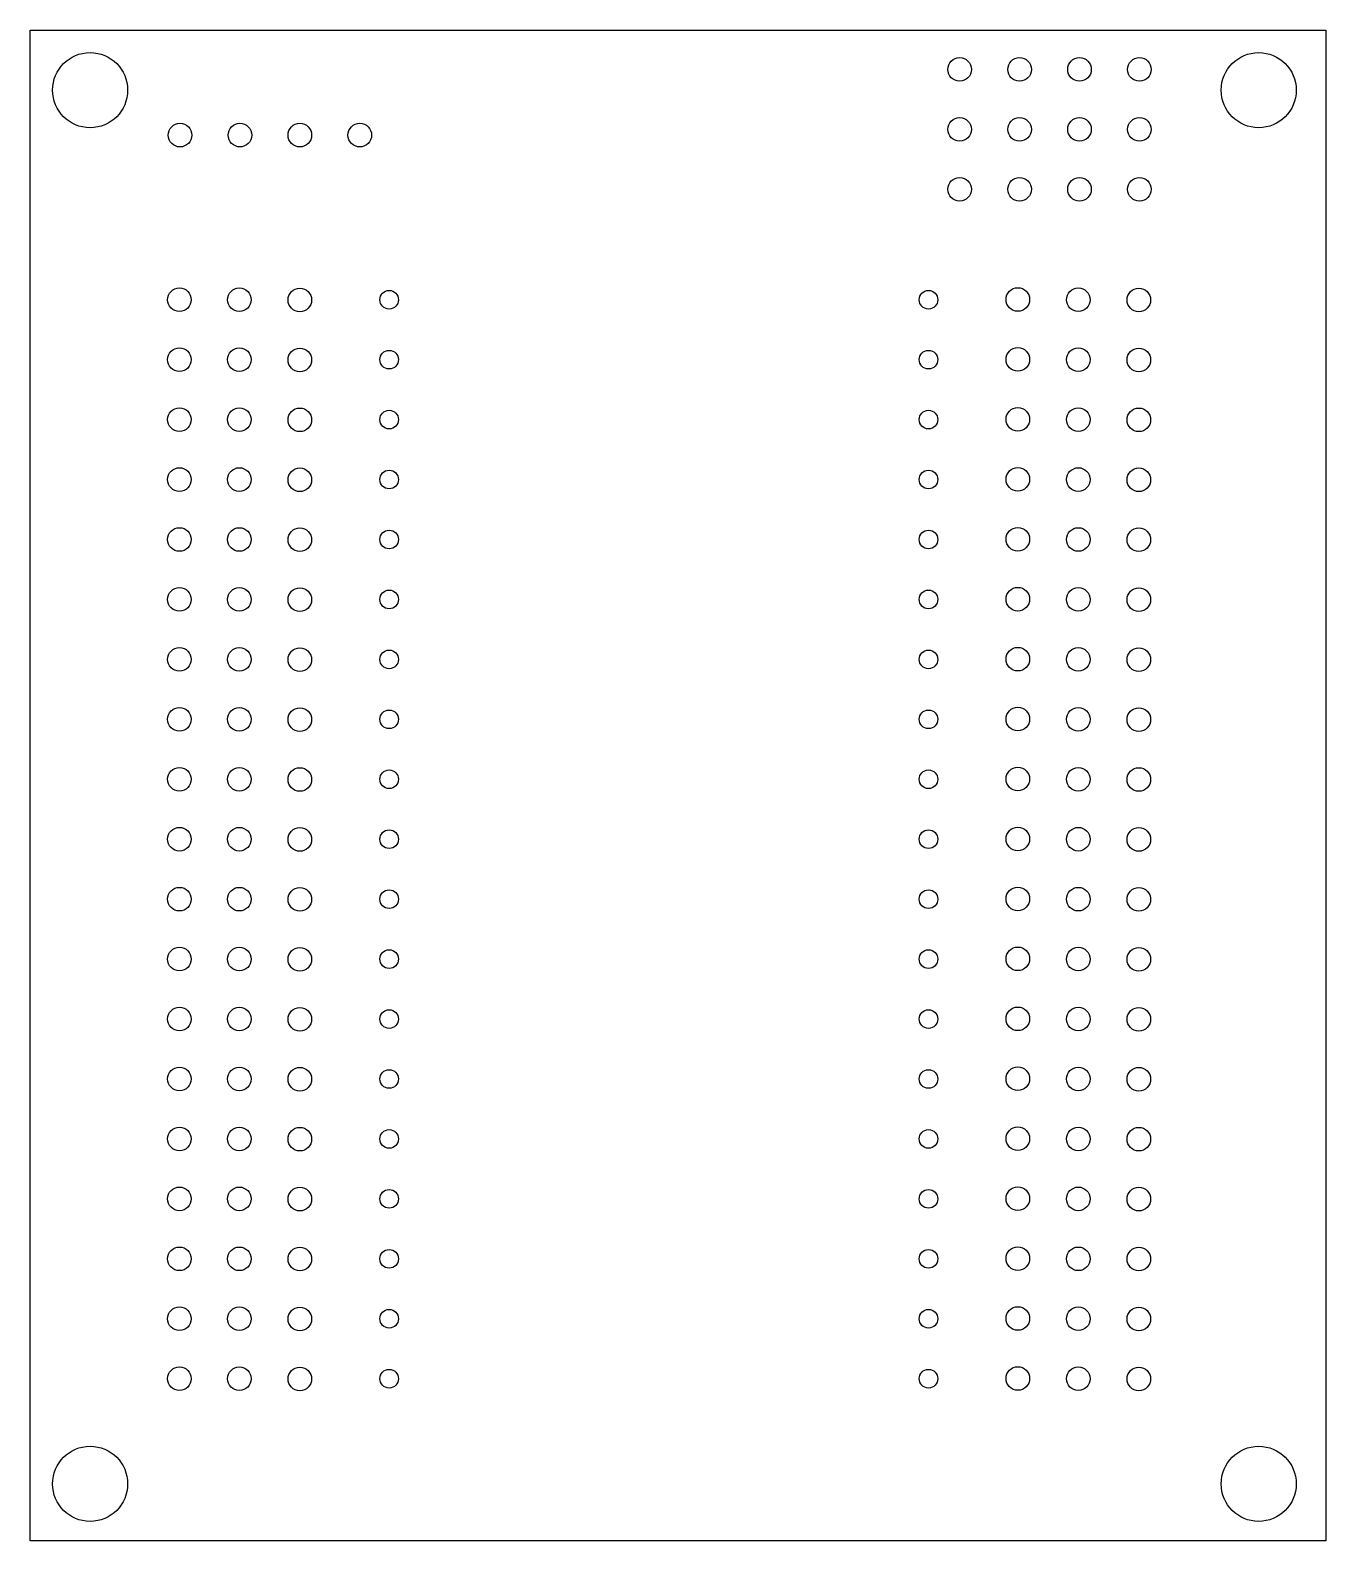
# Model space of a CAD drawing. Extents: x 0 to 54.9, y -64 to 0.
import ezdxf

# ---------------------------------------------------------------- set-up
doc = ezdxf.new("R2010")
doc.units = 0
doc.layers.add('BLACK', color=7, linetype='CONTINUOUS')
doc.layers.add('WHITE', color=7, linetype='CONTINUOUS')

msp = doc.modelspace()

# ---------------------------------------------------------------- linework, layer by layer
at = {"layer": 'BLACK'}
for centre, radius in [((39.395, -1.661), 0.5), ((41.935, -1.661), 0.5), ((44.475, -1.661), 0.5), ((47.015, -1.661), 0.5), ((39.395, -4.201), 0.5), ((41.935, -4.201), 0.5), ((44.475, -4.201), 0.5), ((47.015, -4.201), 0.5), ((6.35, -4.445), 0.5), ((8.89, -4.445), 0.5), ((11.43, -4.445), 0.5), ((13.97, -4.445), 0.5), ((39.395, -6.741), 0.5), ((41.935, -6.741), 0.5), ((44.475, -6.741), 0.5), ((47.015, -6.741), 0.5), ((6.325, -11.42), 0.5), ((8.865, -11.42), 0.5), ((11.43, -11.43), 0.5), ((15.215, -11.42), 0.394), ((38.075, -11.42), 0.394), ((41.86, -11.41), 0.5), ((44.425, -11.42), 0.5), ((46.99, -11.43), 0.5), ((6.325, -13.96), 0.5), ((8.865, -13.96), 0.5), ((11.43, -13.97), 0.5), ((15.215, -13.96), 0.394), ((38.075, -13.96), 0.394), ((41.86, -13.95), 0.5), ((44.425, -13.96), 0.5), ((46.99, -13.97), 0.5), ((6.325, -16.5), 0.5), ((8.865, -16.5), 0.5), ((41.86, -16.49), 0.5), ((44.425, -16.5), 0.5), ((11.43, -16.51), 0.5), ((15.215, -16.5), 0.394), ((38.075, -16.5), 0.394), ((46.99, -16.51), 0.5), ((6.325, -19.04), 0.5), ((8.865, -19.04), 0.5), ((11.43, -19.05), 0.5), ((41.86, -19.03), 0.5), ((44.425, -19.04), 0.5), ((46.99, -19.05), 0.5), ((15.215, -19.04), 0.394), ((38.075, -19.04), 0.394), ((6.325, -21.58), 0.5), ((8.865, -21.58), 0.5), ((11.43, -21.59), 0.5), ((41.86, -21.57), 0.5), ((44.425, -21.58), 0.5), ((46.99, -21.59), 0.5), ((15.215, -21.58), 0.394), ((38.075, -21.58), 0.394), ((6.325, -24.12), 0.5), ((8.865, -24.12), 0.5), ((11.43, -24.13), 0.5), ((41.86, -24.11), 0.5), ((44.425, -24.12), 0.5), ((46.99, -24.13), 0.5), ((15.215, -24.12), 0.394), ((38.075, -24.12), 0.394), ((6.325, -26.66), 0.5), ((8.865, -26.66), 0.5), ((11.43, -26.67), 0.5), ((41.86, -26.65), 0.5), ((44.425, -26.66), 0.5), ((46.99, -26.67), 0.5), ((15.215, -26.66), 0.394), ((38.075, -26.66), 0.394), ((6.325, -29.2), 0.5), ((8.865, -29.2), 0.5), ((11.43, -29.21), 0.5), ((41.86, -29.19), 0.5), ((44.425, -29.2), 0.5), ((46.99, -29.21), 0.5), ((15.215, -29.2), 0.394), ((38.075, -29.2), 0.394), ((6.325, -31.74), 0.5), ((8.865, -31.74), 0.5), ((11.43, -31.75), 0.5), ((15.215, -31.74), 0.394), ((38.075, -31.74), 0.394), ((41.86, -31.73), 0.5), ((44.425, -31.74), 0.5), ((46.99, -31.75), 0.5), ((6.325, -34.28), 0.5), ((8.865, -34.28), 0.5), ((11.43, -34.29), 0.5), ((15.215, -34.28), 0.394), ((38.075, -34.28), 0.394), ((41.86, -34.27), 0.5), ((44.425, -34.28), 0.5), ((46.99, -34.29), 0.5), ((6.325, -36.82), 0.5), ((8.865, -36.82), 0.5), ((11.43, -36.83), 0.5), ((15.215, -36.82), 0.394), ((38.075, -36.82), 0.394), ((41.86, -36.81), 0.5), ((44.425, -36.82), 0.5), ((46.99, -36.83), 0.5), ((6.325, -39.36), 0.5), ((8.865, -39.36), 0.5), ((11.43, -39.37), 0.5), ((15.215, -39.36), 0.394), ((38.075, -39.36), 0.394), ((41.86, -39.35), 0.5), ((44.425, -39.36), 0.5), ((46.99, -39.37), 0.5), ((6.325, -41.9), 0.5), ((8.865, -41.9), 0.5), ((11.43, -41.91), 0.5), ((15.215, -41.9), 0.394), ((38.075, -41.9), 0.394), ((41.86, -41.89), 0.5), ((44.425, -41.9), 0.5), ((46.99, -41.91), 0.5), ((6.325, -44.44), 0.5), ((8.865, -44.44), 0.5), ((11.43, -44.45), 0.5), ((15.215, -44.44), 0.394), ((38.075, -44.44), 0.394), ((41.86, -44.43), 0.5), ((44.425, -44.44), 0.5), ((46.99, -44.45), 0.5), ((6.325, -46.98), 0.5), ((8.865, -46.98), 0.5), ((11.43, -46.99), 0.5), ((15.215, -46.98), 0.394), ((38.075, -46.98), 0.394), ((41.86, -46.97), 0.5), ((44.425, -46.98), 0.5), ((46.99, -46.99), 0.5), ((6.325, -49.52), 0.5), ((8.865, -49.52), 0.5), ((11.43, -49.53), 0.5), ((15.215, -49.52), 0.394), ((38.075, -49.52), 0.394), ((41.86, -49.51), 0.5), ((44.425, -49.52), 0.5), ((46.99, -49.53), 0.5), ((6.325, -52.06), 0.5), ((8.865, -52.06), 0.5), ((11.43, -52.07), 0.5), ((15.215, -52.06), 0.394), ((38.075, -52.06), 0.394), ((41.86, -52.05), 0.5), ((44.425, -52.06), 0.5), ((46.99, -52.07), 0.5), ((6.325, -54.6), 0.5), ((8.865, -54.6), 0.5), ((11.43, -54.61), 0.5), ((15.215, -54.6), 0.394), ((38.075, -54.6), 0.394), ((41.86, -54.59), 0.5), ((44.425, -54.6), 0.5), ((46.99, -54.61), 0.5), ((6.325, -57.14), 0.5), ((8.865, -57.14), 0.5), ((11.43, -57.15), 0.5), ((15.215, -57.14), 0.394), ((38.075, -57.14), 0.394), ((41.86, -57.13), 0.5), ((44.425, -57.14), 0.5), ((46.99, -57.15), 0.5)]:
    msp.add_circle(centre, radius, dxfattribs=at)
at = {"layer": 'WHITE', "linetype": 'CONTINUOUS'}
for p, q in [((0, 0), (54.915, 0)), ((0, -64.008), (0, 0)), ((54.915, 0), (54.915, -64.008)), ((54.915, -64.008), (0, -64.008))]:
    msp.add_line(p, q, dxfattribs=at)
at = {"layer": 'WHITE'}
for centre in [(2.54, -2.54), (52.07, -2.54), (2.54, -61.595), (52.07, -61.595)]:
    msp.add_circle(centre, 1.591, dxfattribs=at)

doc.saveas('drawing.dxf')
